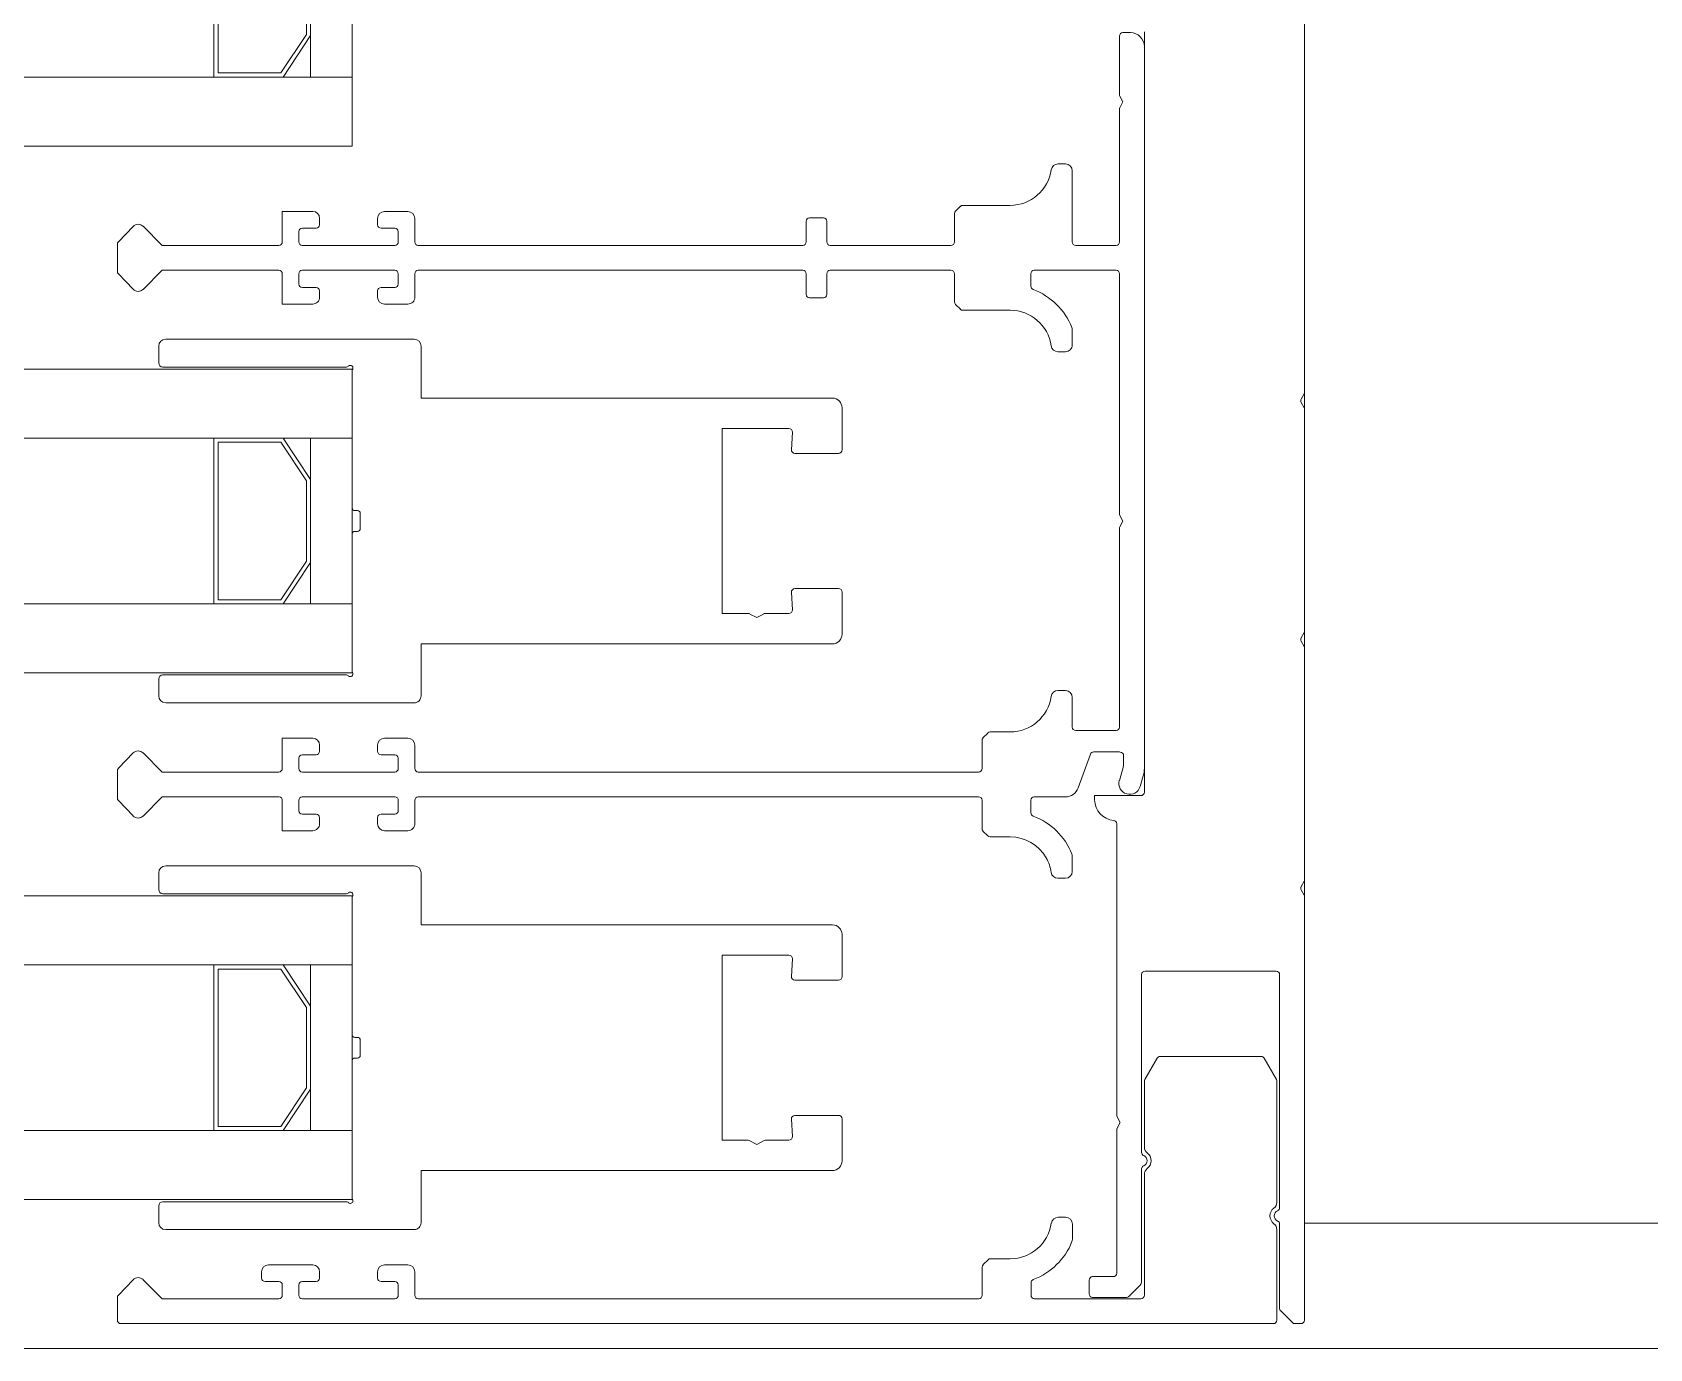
# Model space of a CAD drawing. Header units: centimetres. Extents: x 394264 to 551709, y 50011 to 59011.
# Drawn here: x 518176.62 to 518188.34, y 52339.37 to 52348.9 of the extents above; entities that cross this region are included whole.
import ezdxf
from ezdxf.enums import TextEntityAlignment as Align

# ---------------------------------------------------------------- set-up
doc = ezdxf.new("R2010")
doc.units = ezdxf.units.CM
doc.layers.get('0').update_dxf_attribs({"lineweight": 9})
for name, color, linetype, lineweight in [('0-KRCN-MİMARİ-220526', 8, 'Continuous', 9), ('A_Pencere Doğrama-Ex', 140, 'Continuous', 15), ('M00_Mahal_No$0$MH_Alan', 51, 'Continuous', 9), ('PN_Aluminyum', 150, 'Continuous', 15)]:
    doc.layers.add(name, color=color, linetype=linetype, lineweight=lineweight)
doc.styles.add('M00_Mahal_No$0$Kalin01', font='swissk.ttf')
doc.styles.add('M00_Mahal_No$0$Normal', font='swiss.ttf')
doc.styles.add('MAHAL', font='swissc.ttf')

# ---------------------------------------------------------------- blocks, each defined once
blk = doc.blocks.new('1_etap')
at = {"color": 8}
for p, q in [((1027.073, 29.531), (1027.018, 29.531)), ((1027.073, 29.531), (1027.018, 29.531)), ((1027.173, 24.03), (1027.173, 29.536)), ((1027.173, 24.03), (1027.173, 29.536)), ((1028.333, 29.598), (1028.333, 26.928)), ((1028.333, 29.598), (1028.333, 26.928)), ((1026.993, 29.506), (1026.993, 29.082)), ((1026.993, 29.506), (1026.993, 29.082)), ((1027.173, 24.204), (1027.173, 29.431)), ((1027.173, 24.204), (1027.173, 29.431)), ((1026.996, 29.071), (1027.018, 29.029)), ((1026.996, 29.071), (1027.018, 29.029)), ((1026.993, 28.976), (1026.993, 28.015)), ((1026.993, 28.976), (1026.993, 28.015)), ((1027.018, 29.029), (1026.996, 28.987)), ((1027.018, 29.029), (1026.996, 28.987)), ((1026.601, 28.58), (1026.548, 28.58)), ((1026.601, 28.58), (1026.548, 28.58)), ((1026.651, 28.015), (1026.651, 28.53)), ((1026.651, 28.015), (1026.651, 28.53)), ((1025.84, 28.273), (1025.805, 28.237)), ((1025.84, 28.273), (1025.805, 28.237)), ((1026.201, 28.28), (1025.858, 28.28)), ((1026.201, 28.28), (1025.858, 28.28)), ((1019.848, 28.128), (1019.74, 28.017)), ((1019.848, 28.128), (1019.74, 28.017)), ((1020.058, 27.99), (1019.919, 28.129)), ((1020.058, 27.99), (1019.919, 28.129)), ((1021.148, 28.236), (1020.928, 28.236)), ((1020.928, 28.236), (1020.928, 28.015)), ((1021.148, 28.236), (1020.928, 28.236)), ((1020.928, 28.236), (1020.928, 28.015)), ((1021.198, 28.14), (1021.198, 28.186)), ((1021.198, 28.14), (1021.198, 28.186)), ((1021.618, 28.185), (1021.618, 28.14)), ((1021.618, 28.185), (1021.618, 28.14)), ((1021.838, 28.235), (1021.668, 28.235)), ((1021.838, 28.235), (1021.668, 28.235)), ((1021.888, 28.015), (1021.888, 28.185)), ((1021.888, 28.015), (1021.888, 28.185)), ((1024.723, 28.165), (1024.723, 28.015)), ((1024.723, 28.165), (1024.723, 28.015)), ((1024.848, 28.19), (1024.748, 28.19)), ((1024.848, 28.19), (1024.748, 28.19)), ((1024.873, 28.015), (1024.873, 28.165)), ((1024.873, 28.015), (1024.873, 28.165)), ((1025.797, 28.22), (1025.797, 28.015)), ((1025.797, 28.22), (1025.797, 28.015)), ((1021.048, 28.015), (1021.048, 28.09)), ((1021.048, 28.015), (1021.048, 28.09)), ((1021.073, 28.115), (1021.173, 28.115)), ((1021.073, 28.115), (1021.173, 28.115)), ((1021.643, 28.115), (1021.743, 28.115)), ((1021.643, 28.115), (1021.743, 28.115)), ((1021.768, 28.09), (1021.768, 28.015)), ((1021.768, 28.09), (1021.768, 28.015)), ((1019.733, 27.999), (1019.733, 27.801)), ((1019.733, 27.999), (1019.733, 27.801)), ((1020.903, 27.99), (1020.058, 27.99)), ((1020.903, 27.99), (1020.058, 27.99)), ((1021.743, 27.99), (1021.073, 27.99)), ((1021.743, 27.99), (1021.073, 27.99)), ((1024.698, 27.99), (1021.913, 27.99)), ((1024.698, 27.99), (1021.913, 27.99)), ((1025.772, 27.99), (1024.898, 27.99)), ((1025.772, 27.99), (1024.898, 27.99)), ((1026.968, 27.99), (1026.676, 27.99)), ((1026.968, 27.99), (1026.676, 27.99)), ((1019.74, 27.783), (1019.848, 27.672)), ((1019.74, 27.783), (1019.848, 27.672)), ((1019.919, 27.671), (1020.058, 27.81)), ((1019.919, 27.671), (1020.058, 27.81)), ((1020.903, 27.81), (1020.058, 27.81)), ((1020.903, 27.81), (1020.058, 27.81)), ((1020.928, 27.565), (1020.928, 27.785)), ((1020.928, 27.565), (1020.928, 27.785)), ((1021.048, 27.785), (1021.048, 27.71)), ((1021.048, 27.785), (1021.048, 27.71)), ((1021.743, 27.81), (1021.073, 27.81)), ((1021.743, 27.81), (1021.073, 27.81)), ((1021.768, 27.71), (1021.768, 27.785)), ((1021.768, 27.71), (1021.768, 27.785)), ((1021.888, 27.785), (1021.888, 27.615)), ((1021.888, 27.785), (1021.888, 27.615)), ((1024.698, 27.81), (1021.913, 27.81)), ((1024.698, 27.81), (1021.913, 27.81)), ((1024.723, 27.635), (1024.723, 27.785)), ((1024.723, 27.635), (1024.723, 27.785)), ((1024.873, 27.785), (1024.873, 27.635)), ((1024.873, 27.785), (1024.873, 27.635)), ((1025.772, 27.81), (1024.898, 27.81)), ((1025.772, 27.81), (1024.898, 27.81)), ((1025.797, 27.58), (1025.797, 27.785)), ((1025.797, 27.58), (1025.797, 27.785)), ((1026.351, 27.785), (1026.351, 27.694)), ((1026.351, 27.785), (1026.351, 27.694)), ((1026.968, 27.81), (1026.376, 27.81)), ((1026.968, 27.81), (1026.376, 27.81)), ((1026.993, 26.046), (1026.993, 27.785)), ((1026.993, 26.046), (1026.993, 27.785)), ((1021.073, 27.685), (1021.173, 27.685)), ((1021.073, 27.685), (1021.173, 27.685)), ((1021.198, 27.66), (1021.198, 27.615)), ((1021.198, 27.66), (1021.198, 27.615)), ((1021.618, 27.615), (1021.618, 27.66)), ((1021.618, 27.615), (1021.618, 27.66)), ((1021.643, 27.685), (1021.743, 27.685)), ((1021.643, 27.685), (1021.743, 27.685)), ((1021.148, 27.565), (1020.928, 27.565)), ((1021.148, 27.565), (1020.928, 27.565)), ((1021.838, 27.565), (1021.668, 27.565)), ((1021.838, 27.565), (1021.668, 27.565)), ((1024.848, 27.61), (1024.748, 27.61)), ((1024.848, 27.61), (1024.748, 27.61)), ((1025.84, 27.527), (1025.804, 27.563)), ((1025.84, 27.527), (1025.804, 27.563)), ((1026.201, 27.52), (1025.857, 27.52)), ((1026.201, 27.52), (1025.857, 27.52)), ((1021.883, 27.311), (1020.083, 27.311)), ((1021.883, 27.311), (1020.083, 27.311)), ((1021.883, 27.311), (1020.083, 27.311)), ((1021.883, 27.311), (1020.083, 27.311)), ((1026.651, 27.378), (1026.651, 27.27)), ((1026.651, 27.378), (1026.651, 27.27)), ((1020.033, 27.261), (1020.033, 27.139)), ((1020.033, 27.261), (1020.033, 27.139)), ((1020.033, 27.261), (1020.033, 27.139)), ((1020.033, 27.261), (1020.033, 27.139)), ((1021.933, 26.884), (1021.933, 27.261)), ((1021.933, 26.884), (1021.933, 27.261)), ((1021.933, 26.884), (1021.933, 27.261)), ((1021.933, 26.884), (1021.933, 27.261)), ((1026.601, 27.22), (1026.547, 27.22)), ((1026.601, 27.22), (1026.547, 27.22)), ((1020.063, 27.109), (1021.392, 27.109)), ((1020.063, 27.109), (1021.392, 27.109)), ((1020.063, 27.109), (1021.392, 27.109)), ((1020.063, 27.109), (1021.392, 27.109)), ((1021.433, 27.082), (1021.433, 26.089)), ((1021.433, 27.082), (1021.433, 26.089)), ((1021.433, 27.082), (1021.433, 26.089)), ((1021.433, 27.082), (1021.433, 26.089)), ((1024.913, 26.884), (1021.933, 26.884)), ((1024.913, 26.884), (1021.933, 26.884)), ((1024.913, 26.884), (1021.933, 26.884)), ((1024.913, 26.884), (1021.933, 26.884)), ((1028.33, 26.916), (1028.31, 26.877)), ((1028.33, 26.916), (1028.31, 26.877)), ((1028.31, 26.853), (1028.33, 26.814)), ((1028.31, 26.853), (1028.33, 26.814)), ((1024.983, 26.509), (1024.983, 26.814)), ((1024.983, 26.509), (1024.983, 26.814)), ((1024.983, 26.509), (1024.983, 26.814)), ((1024.983, 26.509), (1024.983, 26.814)), ((1028.333, 26.802), (1028.333, 25.198)), ((1028.333, 26.802), (1028.333, 25.198)), ((1024.115, 25.324), (1024.115, 26.664)), ((1024.115, 26.664), (1024.598, 26.664)), ((1024.115, 25.324), (1024.115, 26.664)), ((1024.115, 26.664), (1024.598, 26.664)), ((1024.115, 25.324), (1024.115, 26.664)), ((1024.115, 26.664), (1024.598, 26.664)), ((1024.115, 25.324), (1024.115, 26.664)), ((1024.115, 26.664), (1024.598, 26.664)), ((1024.623, 26.638), (1024.616, 26.51)), ((1024.623, 26.638), (1024.616, 26.51)), ((1024.623, 26.638), (1024.616, 26.51)), ((1024.623, 26.638), (1024.616, 26.51)), ((1024.641, 26.484), (1024.958, 26.484)), ((1024.641, 26.484), (1024.958, 26.484)), ((1024.641, 26.484), (1024.958, 26.484)), ((1024.641, 26.484), (1024.958, 26.484)), ((1021.453, 26.069), (1021.473, 26.069)), ((1021.453, 26.069), (1021.473, 26.069)), ((1021.453, 26.069), (1021.473, 26.069)), ((1021.453, 26.069), (1021.473, 26.069)), ((1021.493, 26.049), (1021.493, 25.939)), ((1021.493, 26.049), (1021.493, 25.939)), ((1021.493, 26.049), (1021.493, 25.939)), ((1021.493, 26.049), (1021.493, 25.939)), ((1027.018, 25.993), (1026.996, 26.034)), ((1027.018, 25.993), (1026.996, 26.034)), ((1021.433, 25.899), (1021.433, 24.906)), ((1021.433, 25.899), (1021.433, 24.906)), ((1021.433, 25.899), (1021.433, 24.906)), ((1021.433, 25.899), (1021.433, 24.906)), ((1021.473, 25.919), (1021.453, 25.919)), ((1021.473, 25.919), (1021.453, 25.919)), ((1021.473, 25.919), (1021.453, 25.919)), ((1021.473, 25.919), (1021.453, 25.919)), ((1026.993, 24.501), (1026.993, 25.94)), ((1026.993, 24.501), (1026.993, 25.94)), ((1026.996, 25.951), (1027.018, 25.993)), ((1026.996, 25.951), (1027.018, 25.993)), ((1024.616, 25.477), (1024.623, 25.35)), ((1024.616, 25.477), (1024.623, 25.35)), ((1024.616, 25.477), (1024.623, 25.35)), ((1024.616, 25.477), (1024.623, 25.35)), ((1024.958, 25.504), (1024.641, 25.504)), ((1024.958, 25.504), (1024.641, 25.504)), ((1024.958, 25.504), (1024.641, 25.504)), ((1024.958, 25.504), (1024.641, 25.504)), ((1024.983, 25.174), (1024.983, 25.479)), ((1024.983, 25.174), (1024.983, 25.479)), ((1024.983, 25.174), (1024.983, 25.479)), ((1024.983, 25.174), (1024.983, 25.479)), ((1024.304, 25.324), (1024.115, 25.324)), ((1024.304, 25.324), (1024.115, 25.324)), ((1024.304, 25.324), (1024.115, 25.324)), ((1024.304, 25.324), (1024.115, 25.324)), ((1024.365, 25.294), (1024.316, 25.32)), ((1024.365, 25.294), (1024.316, 25.32)), ((1024.365, 25.294), (1024.316, 25.32)), ((1024.365, 25.294), (1024.316, 25.32)), ((1024.413, 25.32), (1024.365, 25.294)), ((1024.413, 25.32), (1024.365, 25.294)), ((1024.413, 25.32), (1024.365, 25.294)), ((1024.413, 25.32), (1024.365, 25.294)), ((1024.598, 25.324), (1024.425, 25.324)), ((1024.598, 25.324), (1024.425, 25.324)), ((1024.598, 25.324), (1024.425, 25.324)), ((1024.598, 25.324), (1024.425, 25.324)), ((1021.933, 24.727), (1021.933, 25.104)), ((1021.933, 25.104), (1024.913, 25.104)), ((1021.933, 24.727), (1021.933, 25.104)), ((1021.933, 25.104), (1024.913, 25.104)), ((1021.933, 24.727), (1021.933, 25.104)), ((1021.933, 25.104), (1024.913, 25.104)), ((1021.933, 24.727), (1021.933, 25.104)), ((1021.933, 25.104), (1024.913, 25.104)), ((1028.33, 25.186), (1028.31, 25.147)), ((1028.33, 25.186), (1028.31, 25.147)), ((1028.31, 25.123), (1028.33, 25.084)), ((1028.31, 25.123), (1028.33, 25.084)), ((1028.333, 25.072), (1028.333, 23.397)), ((1028.333, 25.072), (1028.333, 23.397)), ((1020.033, 24.849), (1020.033, 24.727)), ((1020.033, 24.849), (1020.033, 24.727)), ((1020.033, 24.849), (1020.033, 24.727)), ((1020.033, 24.849), (1020.033, 24.727)), ((1021.392, 24.879), (1020.063, 24.879)), ((1021.392, 24.879), (1020.063, 24.879)), ((1021.392, 24.879), (1020.063, 24.879)), ((1021.392, 24.879), (1020.063, 24.879)), ((1026.547, 24.766), (1026.601, 24.766)), ((1026.547, 24.766), (1026.601, 24.766)), ((1020.083, 24.677), (1021.883, 24.677)), ((1020.083, 24.677), (1021.883, 24.677)), ((1020.083, 24.677), (1021.883, 24.677)), ((1020.083, 24.677), (1021.883, 24.677)), ((1026.651, 24.716), (1026.651, 24.501)), ((1026.651, 24.716), (1026.651, 24.501)), ((1020.928, 24.201), (1020.928, 24.421)), ((1020.928, 24.421), (1021.148, 24.421)), ((1020.928, 24.201), (1020.928, 24.421)), ((1020.928, 24.421), (1021.148, 24.421)), ((1021.668, 24.421), (1021.838, 24.421)), ((1021.668, 24.421), (1021.838, 24.421)), ((1025.997, 24.201), (1025.997, 24.405)), ((1025.997, 24.201), (1025.997, 24.405)), ((1026.004, 24.423), (1026.04, 24.458)), ((1026.004, 24.423), (1026.04, 24.458)), ((1026.057, 24.466), (1026.201, 24.466)), ((1026.057, 24.466), (1026.201, 24.466)), ((1026.676, 24.476), (1026.968, 24.476)), ((1026.676, 24.476), (1026.968, 24.476)), ((1019.848, 24.314), (1019.74, 24.203)), ((1019.848, 24.314), (1019.74, 24.203)), ((1020.058, 24.176), (1019.919, 24.314)), ((1020.058, 24.176), (1019.919, 24.314)), ((1021.048, 24.276), (1021.048, 24.201)), ((1021.048, 24.276), (1021.048, 24.201)), ((1021.173, 24.301), (1021.073, 24.301)), ((1021.173, 24.301), (1021.073, 24.301)), ((1021.198, 24.371), (1021.198, 24.326)), ((1021.198, 24.371), (1021.198, 24.326)), ((1021.618, 24.326), (1021.618, 24.371)), ((1021.618, 24.326), (1021.618, 24.371)), ((1021.743, 24.301), (1021.643, 24.301)), ((1021.743, 24.301), (1021.643, 24.301)), ((1021.768, 24.201), (1021.768, 24.276)), ((1021.768, 24.201), (1021.768, 24.276)), ((1021.888, 24.371), (1021.888, 24.201)), ((1021.888, 24.371), (1021.888, 24.201)), ((1026.694, 24.062), (1026.782, 24.304)), ((1026.694, 24.062), (1026.782, 24.304)), ((1026.806, 24.321), (1026.993, 24.321)), ((1026.806, 24.321), (1026.993, 24.321)), ((1026.993, 24.321), (1026.998, 24.32)), ((1026.993, 24.321), (1026.998, 24.32)), ((1027.023, 24.295), (1027.023, 24.237)), ((1027.023, 24.295), (1027.023, 24.237)), ((1019.733, 24.185), (1019.733, 23.986)), ((1019.733, 24.185), (1019.733, 23.986)), ((1020.058, 24.176), (1020.903, 24.176)), ((1020.058, 24.176), (1020.903, 24.176)), ((1021.073, 24.176), (1021.743, 24.176)), ((1021.073, 24.176), (1021.743, 24.176)), ((1021.913, 24.176), (1025.972, 24.176)), ((1021.913, 24.176), (1025.972, 24.176)), ((1027.019, 24.209), (1026.992, 24.115)), ((1027.019, 24.209), (1026.992, 24.115)), ((1027.143, 24.071), (1027.165, 24.148)), ((1027.143, 24.071), (1027.165, 24.148)), ((1019.74, 23.969), (1019.848, 23.858)), ((1019.74, 23.969), (1019.848, 23.858)), ((1019.919, 23.857), (1020.058, 23.996)), ((1019.919, 23.857), (1020.058, 23.996)), ((1020.058, 23.996), (1020.905, 23.996)), ((1020.058, 23.996), (1020.905, 23.996)), ((1020.928, 23.971), (1020.928, 23.751)), ((1020.928, 23.971), (1020.928, 23.751)), ((1021.048, 23.896), (1021.048, 23.971)), ((1021.048, 23.896), (1021.048, 23.971)), ((1021.071, 23.996), (1021.745, 23.996)), ((1021.071, 23.996), (1021.745, 23.996)), ((1021.768, 23.971), (1021.768, 23.896)), ((1021.768, 23.971), (1021.768, 23.896)), ((1021.888, 23.801), (1021.888, 23.971)), ((1021.888, 23.801), (1021.888, 23.971)), ((1021.911, 23.996), (1025.972, 23.996)), ((1021.911, 23.996), (1025.972, 23.996)), ((1025.997, 23.971), (1025.997, 23.766)), ((1025.997, 23.971), (1025.997, 23.766)), ((1026.351, 23.88), (1026.351, 23.971)), ((1026.351, 23.88), (1026.351, 23.971)), ((1026.376, 23.996), (1026.6, 23.996)), ((1026.376, 23.996), (1026.6, 23.996)), ((1026.813, 24.005), (1027.148, 24.005)), ((1026.813, 23.975), (1026.813, 24.005)), ((1026.813, 24.005), (1027.148, 24.005)), ((1026.813, 23.975), (1026.813, 24.005)), ((1021.173, 23.871), (1021.073, 23.871)), ((1021.173, 23.871), (1021.073, 23.871)), ((1021.198, 23.801), (1021.198, 23.846)), ((1021.198, 23.801), (1021.198, 23.846)), ((1021.618, 23.846), (1021.618, 23.801)), ((1021.618, 23.846), (1021.618, 23.801)), ((1021.743, 23.871), (1021.643, 23.871)), ((1021.743, 23.871), (1021.643, 23.871)), ((1026.973, 21.691), (1026.973, 23.801)), ((1026.973, 21.691), (1026.973, 23.801)), ((1020.928, 23.751), (1021.148, 23.751)), ((1020.928, 23.751), (1021.148, 23.751)), ((1021.668, 23.751), (1021.838, 23.751)), ((1021.668, 23.751), (1021.838, 23.751)), ((1026.004, 23.748), (1026.04, 23.713)), ((1026.004, 23.748), (1026.04, 23.713)), ((1026.057, 23.706), (1026.201, 23.706)), ((1026.057, 23.706), (1026.201, 23.706)), ((1026.651, 23.456), (1026.651, 23.564)), ((1026.651, 23.456), (1026.651, 23.564)), ((1020.033, 23.446), (1020.033, 23.324)), ((1020.033, 23.446), (1020.033, 23.324)), ((1021.883, 23.496), (1020.083, 23.496)), ((1021.883, 23.496), (1020.083, 23.496)), ((1021.933, 23.069), (1021.933, 23.446)), ((1021.933, 23.069), (1021.933, 23.446)), ((1026.547, 23.406), (1026.601, 23.406)), ((1026.547, 23.406), (1026.601, 23.406)), ((1028.33, 23.385), (1028.31, 23.346)), ((1028.33, 23.385), (1028.31, 23.346)), ((1028.31, 23.322), (1028.33, 23.283)), ((1028.31, 23.322), (1028.33, 23.283)), ((1020.063, 23.294), (1021.392, 23.294)), ((1020.063, 23.294), (1021.392, 23.294)), ((1021.433, 23.267), (1021.433, 22.274)), ((1021.433, 23.267), (1021.433, 22.274)), ((1028.333, 23.272), (1028.333, 20.206)), ((1028.333, 23.272), (1028.333, 20.206)), ((1024.913, 23.069), (1021.933, 23.069)), ((1024.913, 23.069), (1021.933, 23.069)), ((1024.983, 22.694), (1024.983, 22.999)), ((1024.983, 22.694), (1024.983, 22.999)), ((1024.115, 21.509), (1024.115, 22.849)), ((1024.115, 22.849), (1024.598, 22.849)), ((1024.115, 21.509), (1024.115, 22.849)), ((1024.115, 22.849), (1024.598, 22.849)), ((1024.623, 22.823), (1024.616, 22.695)), ((1024.623, 22.823), (1024.616, 22.695)), ((1028.128, 22.734), (1027.178, 22.734)), ((1028.128, 22.734), (1027.178, 22.734)), ((1024.641, 22.669), (1024.958, 22.669)), ((1024.641, 22.669), (1024.958, 22.669)), ((1027.153, 22.709), (1027.153, 21.421)), ((1027.153, 22.709), (1027.153, 21.421)), ((1028.153, 21.021), (1028.153, 22.709)), ((1028.153, 21.021), (1028.153, 22.709)), ((1021.453, 22.254), (1021.473, 22.254)), ((1021.453, 22.254), (1021.473, 22.254)), ((1021.493, 22.234), (1021.493, 22.124)), ((1021.493, 22.234), (1021.493, 22.124)), ((1021.433, 22.084), (1021.433, 21.091)), ((1021.433, 22.084), (1021.433, 21.091)), ((1021.473, 22.104), (1021.453, 22.104)), ((1021.473, 22.104), (1021.453, 22.104)), ((1027.266, 22.103), (1027.177, 21.948)), ((1027.266, 22.103), (1027.177, 21.948)), ((1028.019, 22.116), (1027.288, 22.116)), ((1028.019, 22.116), (1027.288, 22.116)), ((1028.13, 21.948), (1028.041, 22.103)), ((1028.13, 21.948), (1028.041, 22.103)), ((1027.173, 21.936), (1027.173, 21.458)), ((1027.173, 21.936), (1027.173, 21.458)), ((1028.133, 21.058), (1028.133, 21.936)), ((1028.133, 21.058), (1028.133, 21.936)), ((1024.958, 21.689), (1024.641, 21.689)), ((1024.958, 21.689), (1024.641, 21.689)), ((1026.998, 21.638), (1026.976, 21.679)), ((1026.998, 21.638), (1026.976, 21.679)), ((1024.616, 21.662), (1024.623, 21.535)), ((1024.616, 21.662), (1024.623, 21.535)), ((1024.983, 21.359), (1024.983, 21.664)), ((1024.983, 21.359), (1024.983, 21.664)), ((1026.973, 20.546), (1026.973, 21.584)), ((1026.973, 20.546), (1026.973, 21.584)), ((1026.976, 21.596), (1026.998, 21.638)), ((1026.976, 21.596), (1026.998, 21.638)), ((1024.304, 21.509), (1024.115, 21.509)), ((1024.304, 21.509), (1024.115, 21.509)), ((1024.365, 21.479), (1024.316, 21.505)), ((1024.365, 21.479), (1024.316, 21.505)), ((1024.413, 21.505), (1024.365, 21.479)), ((1024.413, 21.505), (1024.365, 21.479)), ((1024.598, 21.509), (1024.425, 21.509)), ((1024.598, 21.509), (1024.425, 21.509)), ((1021.933, 20.912), (1021.933, 21.289)), ((1021.933, 21.289), (1024.913, 21.289)), ((1021.933, 20.912), (1021.933, 21.289)), ((1021.933, 21.289), (1024.913, 21.289)), ((1027.153, 21.301), (1027.153, 20.481)), ((1027.153, 21.301), (1027.153, 20.481)), ((1027.173, 21.263), (1027.173, 20.386)), ((1027.173, 21.263), (1027.173, 20.386)), ((1020.033, 21.034), (1020.033, 20.912)), ((1020.033, 21.034), (1020.033, 20.912)), ((1021.392, 21.064), (1020.063, 21.064)), ((1021.392, 21.064), (1020.063, 21.064)), ((1020.083, 20.862), (1021.883, 20.862)), ((1020.083, 20.862), (1021.883, 20.862)), ((1026.602, 20.951), (1026.549, 20.951)), ((1026.602, 20.951), (1026.549, 20.951)), ((1026.652, 20.793), (1026.652, 20.901)), ((1026.652, 20.793), (1026.652, 20.901)), ((1028.133, 20.206), (1028.133, 20.863)), ((1028.133, 20.206), (1028.133, 20.863)), ((1028.153, 20.291), (1028.153, 20.901)), ((1028.153, 20.291), (1028.153, 20.901)), ((1026.041, 20.644), (1026.006, 20.608)), ((1026.041, 20.644), (1026.006, 20.608)), ((1026.202, 20.651), (1026.059, 20.651)), ((1026.202, 20.651), (1026.059, 20.651)), ((1020.778, 20.556), (1020.778, 20.511)), ((1020.778, 20.556), (1020.778, 20.511)), ((1021.148, 20.606), (1020.828, 20.606)), ((1021.148, 20.606), (1020.828, 20.606)), ((1021.198, 20.511), (1021.198, 20.556)), ((1021.198, 20.511), (1021.198, 20.556)), ((1021.618, 20.556), (1021.618, 20.511)), ((1021.618, 20.556), (1021.618, 20.511)), ((1021.838, 20.606), (1021.668, 20.606)), ((1021.838, 20.606), (1021.668, 20.606)), ((1021.888, 20.386), (1021.888, 20.556)), ((1021.888, 20.386), (1021.888, 20.556)), ((1025.998, 20.59), (1025.998, 20.386)), ((1025.998, 20.59), (1025.998, 20.386)), ((1026.798, 20.521), (1026.948, 20.521)), ((1026.798, 20.521), (1026.948, 20.521)), ((1019.848, 20.499), (1019.74, 20.387)), ((1019.848, 20.499), (1019.74, 20.387)), ((1020.058, 20.361), (1019.919, 20.499)), ((1020.058, 20.361), (1019.919, 20.499)), ((1020.803, 20.486), (1020.903, 20.486)), ((1020.803, 20.486), (1020.903, 20.486)), ((1020.928, 20.461), (1020.928, 20.386)), ((1020.928, 20.461), (1020.928, 20.386)), ((1021.048, 20.386), (1021.048, 20.461)), ((1021.048, 20.386), (1021.048, 20.461)), ((1021.073, 20.486), (1021.173, 20.486)), ((1021.073, 20.486), (1021.173, 20.486)), ((1021.643, 20.486), (1021.743, 20.486)), ((1021.643, 20.486), (1021.743, 20.486)), ((1021.768, 20.461), (1021.768, 20.386)), ((1021.768, 20.461), (1021.768, 20.386)), ((1026.352, 20.386), (1026.352, 20.477)), ((1026.352, 20.386), (1026.352, 20.477)), ((1026.773, 20.396), (1026.773, 20.496)), ((1026.773, 20.396), (1026.773, 20.496)), ((1027.146, 20.463), (1027.061, 20.378)), ((1027.146, 20.463), (1027.061, 20.378)), ((1019.733, 20.37), (1019.733, 20.206)), ((1019.733, 20.37), (1019.733, 20.206)), ((1020.903, 20.361), (1020.058, 20.361)), ((1020.903, 20.361), (1020.058, 20.361)), ((1021.743, 20.361), (1021.073, 20.361)), ((1021.743, 20.361), (1021.073, 20.361)), ((1025.973, 20.361), (1021.913, 20.361)), ((1025.973, 20.361), (1021.913, 20.361)), ((1027.148, 20.361), (1026.377, 20.361)), ((1027.148, 20.361), (1026.377, 20.361)), ((1027.043, 20.371), (1026.798, 20.371)), ((1027.043, 20.371), (1026.798, 20.371)), ((1028.246, 20.188), (1028.161, 20.273)), ((1028.246, 20.188), (1028.161, 20.273)), ((1019.758, 20.181), (1028.108, 20.181)), ((1019.758, 20.181), (1028.108, 20.181)), ((1028.308, 20.181), (1028.264, 20.181)), ((1028.308, 20.181), (1028.264, 20.181))]:
    blk.add_line(p, q, dxfattribs=at)
for points in [[(1020.933, 29.209), (1021.133, 29.509), (1021.133, 30.109), (1020.933, 30.409), (1020.433, 30.409), (1020.433, 29.209)], [(1020.917, 29.239), (1021.103, 29.518), (1021.103, 30.1), (1020.917, 30.379), (1020.463, 30.379), (1020.463, 29.239)], [(1021.433, 30.409), (1021.133, 30.409), (1021.133, 29.209), (1021.433, 29.209)], [(718.567, 28.709), (1021.433, 28.709), (1021.433, 29.209), (718.567, 29.209)], [(718.567, 26.594), (1021.433, 26.594), (1021.433, 27.094), (718.567, 27.094)], [(1020.933, 25.394), (1021.133, 25.694), (1021.133, 26.294), (1020.933, 26.594), (1020.433, 26.594), (1020.433, 25.394)], [(1020.917, 25.424), (1021.103, 25.703), (1021.103, 26.285), (1020.917, 26.564), (1020.463, 26.564), (1020.463, 25.424)], [(1021.433, 26.594), (1021.133, 26.594), (1021.133, 25.394), (1021.433, 25.394)], [(718.567, 24.894), (1021.433, 24.894), (1021.433, 25.394), (718.567, 25.394)], [(718.567, 22.779), (1021.433, 22.779), (1021.433, 23.279), (718.567, 23.279)], [(1020.933, 21.579), (1021.133, 21.879), (1021.133, 22.479), (1020.933, 22.779), (1020.433, 22.779), (1020.433, 21.579)], [(1020.917, 21.609), (1021.103, 21.888), (1021.103, 22.47), (1020.917, 22.749), (1020.463, 22.749), (1020.463, 21.609)], [(1021.433, 22.779), (1021.133, 22.779), (1021.133, 21.579), (1021.433, 21.579)], [(718.567, 21.079), (1021.433, 21.079), (1021.433, 21.579), (718.567, 21.579)]]:
    blk.add_lwpolyline(points, close=True, dxfattribs=at)
for centre, radius, start, end in [((1027.018, 29.506), 0.025, 90, 180), ((1027.018, 29.506), 0.025, 90, 180), ((1027.073, 29.431), 0.1, 0, 90), ((1027.073, 29.431), 0.1, 0, 90), ((1027.018, 29.082), 0.025, 180, 208), ((1027.018, 29.082), 0.025, 180, 208), ((1027.018, 28.976), 0.025, 152, 180), ((1027.018, 28.976), 0.025, 152, 180), ((1026.201, 28.58), 0.3, 270, 351.7868), ((1026.201, 28.58), 0.3, 270, 351.7868), ((1026.548, 28.53), 0.05, 90, 171.7868), ((1026.548, 28.53), 0.05, 90, 171.7868), ((1026.601, 28.53), 0.05, 0, 90), ((1026.601, 28.53), 0.05, 0, 90), ((1025.858, 28.255), 0.025, 90, 135), ((1025.858, 28.255), 0.025, 90, 135), ((1019.883, 28.093), 0.05, 45, 135.971), ((1019.883, 28.093), 0.05, 45, 135.971), ((1021.148, 28.186), 0.05, 0, 90), ((1021.148, 28.186), 0.05, 0, 90), ((1021.173, 28.14), 0.025, 270, 0), ((1021.173, 28.14), 0.025, 270, 0), ((1021.668, 28.185), 0.05, 90, 180), ((1021.668, 28.185), 0.05, 90, 180), ((1021.643, 28.14), 0.025, 180, 270), ((1021.643, 28.14), 0.025, 180, 270), ((1021.838, 28.185), 0.05, 0, 90), ((1021.838, 28.185), 0.05, 0, 90), ((1024.748, 28.165), 0.025, 90, 180), ((1024.748, 28.165), 0.025, 90, 180), ((1024.848, 28.165), 0.025, 0, 90), ((1024.848, 28.165), 0.025, 0, 90), ((1025.822, 28.22), 0.025, 135, 180), ((1025.822, 28.22), 0.025, 135, 180), ((1019.758, 27.999), 0.025, 135.971, 180), ((1019.758, 27.999), 0.025, 135.971, 180), ((1020.903, 28.015), 0.025, 270.0125, 360), ((1020.903, 28.015), 0.025, 270.0125, 360), ((1021.073, 28.09), 0.025, 90, 180), ((1021.073, 28.09), 0.025, 90, 180), ((1021.073, 28.015), 0.025, 180, 270), ((1021.073, 28.015), 0.025, 180, 270), ((1021.743, 28.09), 0.025, 0, 90), ((1021.743, 28.09), 0.025, 0, 90), ((1021.743, 28.015), 0.025, 270, 0), ((1021.743, 28.015), 0.025, 270, 0), ((1021.913, 28.015), 0.025, 180, 270), ((1021.913, 28.015), 0.025, 180, 270), ((1024.698, 28.015), 0.025, 270, 0), ((1024.698, 28.015), 0.025, 270, 0), ((1024.898, 28.015), 0.025, 180, 270), ((1024.898, 28.015), 0.025, 180, 270), ((1025.772, 28.015), 0.025, 270, 0), ((1025.772, 28.015), 0.025, 270, 0), ((1026.676, 28.015), 0.025, 180, 270), ((1026.676, 28.015), 0.025, 180, 270), ((1026.968, 28.015), 0.025, 270, 0), ((1026.968, 28.015), 0.025, 270, 0), ((1019.758, 27.801), 0.025, 180, 224.029), ((1019.758, 27.801), 0.025, 180, 224.029), ((1020.903, 27.785), 0.025, 0, 90), ((1020.903, 27.785), 0.025, 0, 90), ((1021.073, 27.785), 0.025, 90, 180), ((1021.073, 27.785), 0.025, 90, 180), ((1021.743, 27.785), 0.025, 0, 90), ((1021.743, 27.785), 0.025, 0, 90), ((1021.913, 27.785), 0.025, 90, 180), ((1021.913, 27.785), 0.025, 90, 180), ((1024.698, 27.785), 0.025, 0, 90), ((1024.698, 27.785), 0.025, 0, 90), ((1024.898, 27.785), 0.025, 90, 180), ((1024.898, 27.785), 0.025, 90, 180), ((1025.772, 27.785), 0.025, 0, 90), ((1025.772, 27.785), 0.025, 0, 90), ((1026.376, 27.785), 0.025, 90.0077, 180), ((1026.376, 27.785), 0.025, 90.0077, 180), ((1026.968, 27.785), 0.025, 360, 90.0077), ((1026.968, 27.785), 0.025, 360, 90.0077), ((1019.883, 27.707), 0.05, 224.029, 315), ((1019.883, 27.707), 0.05, 224.029, 315), ((1021.073, 27.71), 0.025, 180, 270), ((1021.073, 27.71), 0.025, 180, 270), ((1021.173, 27.66), 0.025, 0, 90), ((1021.173, 27.66), 0.025, 0, 90), ((1021.643, 27.66), 0.025, 90, 180), ((1021.643, 27.66), 0.025, 90, 180), ((1021.743, 27.71), 0.025, 270, 360), ((1021.743, 27.71), 0.025, 270, 360), ((1026.376, 27.694), 0.025, 180, 249.7245), ((1026.376, 27.694), 0.025, 180, 249.7245), ((1026.201, 27.22), 0.48, 21.5289, 69.7245), ((1026.201, 27.22), 0.48, 21.5289, 69.7245), ((1021.148, 27.615), 0.05, 270, 0), ((1021.148, 27.615), 0.05, 270, 0), ((1021.668, 27.615), 0.05, 180, 270), ((1021.668, 27.615), 0.05, 180, 270), ((1021.838, 27.615), 0.05, 270, 0), ((1021.838, 27.615), 0.05, 270, 0), ((1024.748, 27.635), 0.025, 180, 270), ((1024.748, 27.635), 0.025, 180, 270), ((1024.848, 27.635), 0.025, 270, 360), ((1024.848, 27.635), 0.025, 270, 360), ((1025.822, 27.58), 0.025, 180, 225), ((1025.822, 27.58), 0.025, 180, 225), ((1025.857, 27.545), 0.025, 225, 270), ((1025.857, 27.545), 0.025, 225, 270), ((1026.201, 27.22), 0.3, 8.2132, 90), ((1026.201, 27.22), 0.3, 8.2132, 90), ((1020.083, 27.261), 0.05, 90.0007, 179.9987), ((1020.083, 27.261), 0.05, 90.0007, 179.9987), ((1020.083, 27.261), 0.05, 90.0007, 179.9987), ((1020.083, 27.261), 0.05, 90.0007, 179.9987), ((1021.883, 27.261), 0.05, 0, 90), ((1021.883, 27.261), 0.05, 0, 90), ((1021.883, 27.261), 0.05, 0, 90), ((1021.883, 27.261), 0.05, 0, 90), ((1026.601, 27.378), 0.05, 360, 21.5289), ((1026.601, 27.378), 0.05, 360, 21.5289), ((1026.547, 27.27), 0.05, 188.2132, 270), ((1026.547, 27.27), 0.05, 188.2132, 270), ((1026.601, 27.27), 0.05, 270, 0), ((1026.601, 27.27), 0.05, 270, 0), ((1020.063, 27.139), 0.03, 180, 270), ((1020.063, 27.139), 0.03, 180, 270), ((1020.063, 27.139), 0.03, 180, 270), ((1020.063, 27.139), 0.03, 180, 270), ((1021.392, 27.129), 0.02, 270, 309.6637), ((1021.392, 27.129), 0.02, 270, 309.6637), ((1021.392, 27.129), 0.02, 270, 309.6637), ((1021.392, 27.129), 0.02, 270, 309.6637), ((1021.42, 27.102), 0.0195, 322.0088, 142.0088), ((1021.42, 27.102), 0.0195, 322.0088, 142.0088), ((1021.42, 27.102), 0.0195, 322.0088, 142.0088), ((1021.42, 27.102), 0.0195, 322.0088, 142.0088), ((1021.453, 27.081), 0.02, 154.354, 180), ((1021.453, 27.081), 0.02, 154.354, 180), ((1021.453, 27.081), 0.02, 154.354, 180), ((1021.453, 27.081), 0.02, 154.354, 180), ((1024.913, 26.814), 0.07, 0, 90), ((1024.913, 26.814), 0.07, 0, 90), ((1024.913, 26.814), 0.07, 0, 90), ((1024.913, 26.814), 0.07, 0, 90), ((1028.332, 26.865), 0.025, 152, 208), ((1028.332, 26.865), 0.025, 152, 208), ((1028.308, 26.928), 0.025, 332, 0), ((1028.308, 26.928), 0.025, 332, 0), ((1028.308, 26.802), 0.025, 360, 28), ((1028.308, 26.802), 0.025, 360, 28), ((1024.598, 26.639), 0.025, 357, 90), ((1024.598, 26.639), 0.025, 357, 90), ((1024.598, 26.639), 0.025, 357, 90), ((1024.598, 26.639), 0.025, 357, 90), ((1024.641, 26.509), 0.025, 177, 270), ((1024.641, 26.509), 0.025, 177, 270), ((1024.641, 26.509), 0.025, 177, 270), ((1024.641, 26.509), 0.025, 177, 270), ((1024.958, 26.509), 0.025, 270, 0), ((1024.958, 26.509), 0.025, 270, 0), ((1024.958, 26.509), 0.025, 270, 0), ((1024.958, 26.509), 0.025, 270, 0), ((1021.453, 26.089), 0.02, 180, 270), ((1021.453, 26.089), 0.02, 180, 270), ((1021.453, 26.089), 0.02, 180, 270), ((1021.453, 26.089), 0.02, 180, 270), ((1021.473, 26.049), 0.02, 0, 90), ((1021.473, 26.049), 0.02, 0, 90), ((1021.473, 26.049), 0.02, 0, 90), ((1021.473, 26.049), 0.02, 0, 90), ((1027.018, 26.046), 0.025, 180, 208), ((1027.018, 26.046), 0.025, 180, 208), ((1021.453, 25.899), 0.02, 90, 180), ((1021.453, 25.899), 0.02, 90, 180), ((1021.453, 25.899), 0.02, 90, 180), ((1021.453, 25.899), 0.02, 90, 180), ((1021.473, 25.939), 0.02, 270, 0), ((1021.473, 25.939), 0.02, 270, 0), ((1021.473, 25.939), 0.02, 270, 0), ((1021.473, 25.939), 0.02, 270, 0), ((1027.018, 25.94), 0.025, 152, 180), ((1027.018, 25.94), 0.025, 152, 180), ((1024.641, 25.479), 0.025, 90, 183), ((1024.641, 25.479), 0.025, 90, 183), ((1024.641, 25.479), 0.025, 90, 183), ((1024.641, 25.479), 0.025, 90, 183), ((1024.958, 25.479), 0.025, 0, 90), ((1024.958, 25.479), 0.025, 0, 90), ((1024.958, 25.479), 0.025, 0, 90), ((1024.958, 25.479), 0.025, 0, 90), ((1024.304, 25.299), 0.025, 61, 90), ((1024.304, 25.299), 0.025, 61, 90), ((1024.304, 25.299), 0.025, 61, 90), ((1024.304, 25.299), 0.025, 61, 90), ((1024.425, 25.299), 0.025, 90, 119), ((1024.425, 25.299), 0.025, 90, 119), ((1024.425, 25.299), 0.025, 90, 119), ((1024.425, 25.299), 0.025, 90, 119), ((1024.598, 25.349), 0.025, 270, 3), ((1024.598, 25.349), 0.025, 270, 3), ((1024.598, 25.349), 0.025, 270, 3), ((1024.598, 25.349), 0.025, 270, 3), ((1028.308, 25.198), 0.025, 332, 360), ((1028.308, 25.198), 0.025, 332, 360), ((1024.913, 25.174), 0.07, 270, 0), ((1024.913, 25.174), 0.07, 270, 0), ((1024.913, 25.174), 0.07, 270, 0), ((1024.913, 25.174), 0.07, 270, 0), ((1028.332, 25.135), 0.025, 152, 208), ((1028.332, 25.135), 0.025, 152, 208), ((1028.308, 25.072), 0.025, 0, 28), ((1028.308, 25.072), 0.025, 0, 28), ((1020.063, 24.849), 0.03, 90, 180), ((1020.063, 24.849), 0.03, 90, 180), ((1020.063, 24.849), 0.03, 90, 180), ((1020.063, 24.849), 0.03, 90, 180), ((1021.392, 24.859), 0.02, 50.3363, 90), ((1021.392, 24.859), 0.02, 50.3363, 90), ((1021.392, 24.859), 0.02, 50.3363, 90), ((1021.392, 24.859), 0.02, 50.3363, 90), ((1021.42, 24.886), 0.0195, 217.9912, 37.9912), ((1021.42, 24.886), 0.0195, 217.9912, 37.9912), ((1021.42, 24.886), 0.0195, 217.9912, 37.9912), ((1021.42, 24.886), 0.0195, 217.9912, 37.9912), ((1021.453, 24.907), 0.02, 180, 205.646), ((1021.453, 24.907), 0.02, 180, 205.646), ((1021.453, 24.907), 0.02, 180, 205.646), ((1021.453, 24.907), 0.02, 180, 205.646), ((1020.083, 24.727), 0.05, 180, 270), ((1020.083, 24.727), 0.05, 180, 270), ((1020.083, 24.727), 0.05, 180, 270), ((1020.083, 24.727), 0.05, 180, 270), ((1021.883, 24.727), 0.05, 270, 0), ((1021.883, 24.727), 0.05, 270, 0), ((1021.883, 24.727), 0.05, 270, 0), ((1021.883, 24.727), 0.05, 270, 0), ((1026.201, 24.766), 0.3, 270, 351.7868), ((1026.201, 24.766), 0.3, 270, 351.7868), ((1026.547, 24.716), 0.05, 90, 171.7868), ((1026.547, 24.716), 0.05, 90, 171.7868), ((1026.601, 24.716), 0.05, 0, 90), ((1026.601, 24.716), 0.05, 0, 90), ((1026.676, 24.501), 0.025, 180, 270), ((1026.676, 24.501), 0.025, 180, 270), ((1026.968, 24.501), 0.025, 270, 0), ((1026.968, 24.501), 0.025, 270, 0), ((1021.148, 24.371), 0.05, 0, 90), ((1021.148, 24.371), 0.05, 0, 90), ((1021.668, 24.371), 0.05, 90, 180), ((1021.668, 24.371), 0.05, 90, 180), ((1021.838, 24.371), 0.05, 0, 90), ((1021.838, 24.371), 0.05, 0, 90), ((1026.022, 24.405), 0.025, 135, 180), ((1026.022, 24.405), 0.025, 135, 180), ((1026.057, 24.441), 0.025, 90, 135), ((1026.057, 24.441), 0.025, 90, 135), ((1019.883, 24.279), 0.05, 45, 135.971), ((1019.883, 24.279), 0.05, 45, 135.971), ((1021.073, 24.276), 0.025, 90, 180), ((1021.073, 24.276), 0.025, 90, 180), ((1021.173, 24.326), 0.025, 270, 0), ((1021.173, 24.326), 0.025, 270, 0), ((1021.643, 24.326), 0.025, 180, 270), ((1021.643, 24.326), 0.025, 180, 270), ((1021.743, 24.276), 0.025, 0, 90), ((1021.743, 24.276), 0.025, 0, 90), ((1026.806, 24.296), 0.025, 89.9677, 159.9677), ((1026.806, 24.296), 0.025, 89.9677, 159.9677), ((1026.998, 24.295), 0.025, 359.9677, 89.9677), ((1026.998, 24.295), 0.025, 359.9677, 89.9677), ((1019.758, 24.185), 0.025, 135.971, 180), ((1019.758, 24.185), 0.025, 135.971, 180), ((1020.903, 24.201), 0.025, 270, 360), ((1020.903, 24.201), 0.025, 270, 360), ((1021.073, 24.201), 0.025, 180, 270), ((1021.073, 24.201), 0.025, 180, 270), ((1021.743, 24.201), 0.025, 270, 0), ((1021.743, 24.201), 0.025, 270, 0), ((1021.913, 24.201), 0.025, 180, 270), ((1021.913, 24.201), 0.025, 180, 270), ((1025.972, 24.201), 0.025, 270, 0), ((1025.972, 24.201), 0.025, 270, 0), ((1026.923, 24.237), 0.1, 343.7618, 359.9677), ((1026.923, 24.237), 0.1, 343.7618, 359.9677), ((1026.973, 24.204), 0.2, 343.7618, 0), ((1026.973, 24.204), 0.2, 343.7618, 0), ((1026.6, 24.096), 0.1, 269.9677, 339.9677), ((1026.6, 24.096), 0.1, 269.9677, 339.9677), ((1027.067, 24.093), 0.0788, 163.7618, 343.7618), ((1027.067, 24.093), 0.0788, 163.7618, 343.7618), ((1027.148, 24.03), 0.025, 270, 0), ((1027.148, 24.03), 0.025, 270, 0), ((1019.758, 23.986), 0.025, 180.0001, 224.0291), ((1019.758, 23.986), 0.025, 180.0001, 224.0291), ((1020.903, 23.971), 0.025, 0, 86.2468), ((1020.903, 23.971), 0.025, 0, 86.2468), ((1021.073, 23.971), 0.025, 93.7531, 180), ((1021.073, 23.971), 0.025, 93.7531, 180), ((1021.743, 23.971), 0.025, 0, 86.2469), ((1021.743, 23.971), 0.025, 0, 86.2469), ((1021.913, 23.971), 0.025, 93.7531, 180), ((1021.913, 23.971), 0.025, 93.7531, 180), ((1025.972, 23.971), 0.025, 0, 90), ((1025.972, 23.971), 0.025, 0, 90), ((1026.376, 23.971), 0.025, 89.9677, 179.9677), ((1026.376, 23.971), 0.025, 89.9677, 179.9677), ((1026.963, 23.975), 0.15, 180, 265.0829), ((1026.963, 23.975), 0.15, 180, 265.0829), ((1019.883, 23.892), 0.05, 224.029, 315), ((1019.883, 23.892), 0.05, 224.029, 315), ((1021.073, 23.896), 0.025, 180, 270), ((1021.073, 23.896), 0.025, 180, 270), ((1021.148, 23.801), 0.05, 270, 0), ((1021.148, 23.801), 0.05, 270, 0), ((1021.173, 23.846), 0.025, 0, 90), ((1021.173, 23.846), 0.025, 0, 90), ((1021.643, 23.846), 0.025, 90, 180), ((1021.643, 23.846), 0.025, 90, 180), ((1021.668, 23.801), 0.05, 180, 270), ((1021.668, 23.801), 0.05, 180, 270), ((1021.743, 23.896), 0.025, 270, 0), ((1021.743, 23.896), 0.025, 270, 0), ((1021.838, 23.801), 0.05, 270, 0), ((1021.838, 23.801), 0.05, 270, 0), ((1026.376, 23.88), 0.025, 179.9677, 249.6922), ((1026.376, 23.88), 0.025, 179.9677, 249.6922), ((1026.201, 23.406), 0.48, 21.4966, 69.6922), ((1026.201, 23.406), 0.48, 21.4966, 69.6922), ((1026.948, 23.801), 0.025, 0, 85.0829), ((1026.948, 23.801), 0.025, 0, 85.0829), ((1026.022, 23.766), 0.025, 180, 225), ((1026.022, 23.766), 0.025, 180, 225), ((1026.057, 23.731), 0.025, 225, 270), ((1026.057, 23.731), 0.025, 225, 270), ((1026.201, 23.406), 0.3, 29.6964, 90), ((1026.201, 23.406), 0.3, 29.6964, 90), ((1026.201, 23.406), 0.3, 8.1809, 29.5865), ((1026.201, 23.406), 0.3, 8.1809, 29.5865), ((1026.601, 23.564), 0.05, 359.9677, 21.4966), ((1026.601, 23.564), 0.05, 359.9677, 21.4966), ((1020.083, 23.446), 0.05, 90.0007, 179.9987), ((1020.083, 23.446), 0.05, 90.0007, 179.9987), ((1021.883, 23.446), 0.05, 0, 90), ((1021.883, 23.446), 0.05, 0, 90), ((1026.547, 23.456), 0.05, 188.1809, 269.9677), ((1026.547, 23.456), 0.05, 188.1809, 269.9677), ((1026.601, 23.456), 0.05, 269.9677, 359.9677), ((1026.601, 23.456), 0.05, 269.9677, 359.9677), ((1020.063, 23.324), 0.03, 180, 270), ((1020.063, 23.324), 0.03, 180, 270), ((1028.332, 23.334), 0.025, 152, 208), ((1028.332, 23.334), 0.025, 152, 208), ((1028.308, 23.397), 0.025, 332, 360), ((1028.308, 23.397), 0.025, 332, 360), ((1021.392, 23.314), 0.02, 270, 309.6637), ((1021.392, 23.314), 0.02, 270, 309.6637), ((1021.42, 23.287), 0.0195, 322.0088, 142.0088), ((1021.42, 23.287), 0.0195, 322.0088, 142.0088), ((1021.453, 23.266), 0.02, 154.354, 180), ((1021.453, 23.266), 0.02, 154.354, 180), ((1028.308, 23.272), 0.025, 0, 28), ((1028.308, 23.272), 0.025, 0, 28), ((1024.913, 22.999), 0.07, 0, 90), ((1024.913, 22.999), 0.07, 0, 90), ((1024.598, 22.824), 0.025, 357, 90), ((1024.598, 22.824), 0.025, 357, 90), ((1027.178, 22.709), 0.025, 90, 180), ((1027.178, 22.709), 0.025, 90, 180), ((1028.128, 22.709), 0.025, 0, 90), ((1028.128, 22.709), 0.025, 0, 90), ((1024.641, 22.694), 0.025, 177, 270), ((1024.641, 22.694), 0.025, 177, 270), ((1024.958, 22.694), 0.025, 270, 0), ((1024.958, 22.694), 0.025, 270, 0), ((1021.453, 22.274), 0.02, 180, 270), ((1021.453, 22.274), 0.02, 180, 270), ((1021.473, 22.234), 0.02, 0, 90), ((1021.473, 22.234), 0.02, 0, 90), ((1021.453, 22.084), 0.02, 90, 180), ((1021.453, 22.084), 0.02, 90, 180), ((1021.473, 22.124), 0.02, 270, 0), ((1021.473, 22.124), 0.02, 270, 0), ((1027.288, 22.091), 0.025, 90, 150), ((1027.288, 22.091), 0.025, 90, 150), ((1028.019, 22.091), 0.025, 30, 90), ((1028.019, 22.091), 0.025, 30, 90), ((1027.198, 21.936), 0.025, 150, 180), ((1027.198, 21.936), 0.025, 150, 180), ((1028.108, 21.936), 0.025, 360, 30), ((1028.108, 21.936), 0.025, 360, 30), ((1024.641, 21.664), 0.025, 90, 183), ((1024.641, 21.664), 0.025, 90, 183), ((1024.958, 21.664), 0.025, 0, 90), ((1024.958, 21.664), 0.025, 0, 90), ((1026.998, 21.691), 0.025, 180, 208.0094), ((1026.998, 21.691), 0.025, 180, 208.0094), ((1026.998, 21.584), 0.025, 151.9906, 180), ((1026.998, 21.584), 0.025, 151.9906, 180), ((1024.304, 21.484), 0.025, 61, 90), ((1024.304, 21.484), 0.025, 61, 90), ((1024.425, 21.484), 0.025, 90, 119), ((1024.425, 21.484), 0.025, 90, 119), ((1024.598, 21.534), 0.025, 270, 3), ((1024.598, 21.534), 0.025, 270, 3), ((1027.223, 21.458), 0.05, 180, 234.3147), ((1027.223, 21.458), 0.05, 180, 234.3147), ((1024.913, 21.359), 0.07, 270, 0), ((1024.913, 21.359), 0.07, 270, 0), ((1027.178, 21.421), 0.025, 180, 247.3801), ((1027.178, 21.421), 0.025, 180, 247.3801), ((1027.153, 21.361), 0.04, 292.6199, 67.3801), ((1027.153, 21.361), 0.04, 292.6199, 67.3801), ((1027.153, 21.361), 0.07, 305.6853, 54.3147), ((1027.153, 21.361), 0.07, 305.6853, 54.3147), ((1027.178, 21.301), 0.025, 112.6199, 180), ((1027.178, 21.301), 0.025, 112.6199, 180), ((1027.223, 21.263), 0.05, 125.6853, 180), ((1027.223, 21.263), 0.05, 125.6853, 180), ((1021.453, 21.092), 0.02, 180, 205.646), ((1021.453, 21.092), 0.02, 180, 205.646), ((1020.063, 21.034), 0.03, 90, 180), ((1020.063, 21.034), 0.03, 90, 180), ((1021.392, 21.044), 0.02, 50.3363, 90), ((1021.392, 21.044), 0.02, 50.3363, 90), ((1021.42, 21.071), 0.0195, 217.9912, 37.9912), ((1021.42, 21.071), 0.0195, 217.9912, 37.9912), ((1028.153, 20.961), 0.07, 125.6853, 234.3147), ((1028.153, 20.961), 0.07, 125.6853, 234.3147), ((1028.083, 21.058), 0.05, 305.6853, 0), ((1028.083, 21.058), 0.05, 305.6853, 0), ((1028.153, 20.961), 0.04, 112.6199, 247.3801), ((1028.153, 20.961), 0.04, 112.6199, 247.3801), ((1028.128, 21.021), 0.025, 292.6199, 0), ((1028.128, 21.021), 0.025, 292.6199, 0), ((1020.083, 20.912), 0.05, 180, 270), ((1020.083, 20.912), 0.05, 180, 270), ((1021.883, 20.912), 0.05, 270, 0), ((1021.883, 20.912), 0.05, 270, 0), ((1026.202, 20.951), 0.3, 270, 351.7868), ((1026.202, 20.951), 0.3, 270, 351.7868), ((1026.549, 20.901), 0.05, 90, 171.7868), ((1026.549, 20.901), 0.05, 90, 171.7868), ((1026.602, 20.901), 0.05, 0, 90), ((1026.602, 20.901), 0.05, 0, 90), ((1028.083, 20.863), 0.05, 360, 54.3147), ((1028.083, 20.863), 0.05, 360, 54.3147), ((1028.128, 20.901), 0.025, 360, 67.3801), ((1028.128, 20.901), 0.025, 360, 67.3801), ((1026.202, 20.951), 0.48, 290.2755, 338.4711), ((1026.202, 20.951), 0.48, 290.2755, 338.4711), ((1026.602, 20.793), 0.05, 338.4711, 0), ((1026.602, 20.793), 0.05, 338.4711, 0), ((1026.059, 20.626), 0.025, 90, 135), ((1026.059, 20.626), 0.025, 90, 135), ((1019.884, 20.464), 0.05, 45, 135.971), ((1019.884, 20.464), 0.05, 45, 135.971), ((1020.828, 20.556), 0.05, 90, 180), ((1020.828, 20.556), 0.05, 90, 180), ((1020.803, 20.511), 0.025, 180, 270), ((1020.803, 20.511), 0.025, 180, 270), ((1021.148, 20.556), 0.05, 0, 90), ((1021.148, 20.556), 0.05, 0, 90), ((1021.173, 20.511), 0.025, 270, 0), ((1021.173, 20.511), 0.025, 270, 0), ((1021.668, 20.556), 0.05, 90, 180), ((1021.668, 20.556), 0.05, 90, 180), ((1021.643, 20.511), 0.025, 180, 270), ((1021.643, 20.511), 0.025, 180, 270), ((1021.838, 20.556), 0.05, 0, 90), ((1021.838, 20.556), 0.05, 0, 90), ((1026.023, 20.59), 0.025, 135, 180), ((1026.023, 20.59), 0.025, 135, 180), ((1026.798, 20.496), 0.025, 90, 180), ((1026.798, 20.496), 0.025, 90, 180), ((1026.948, 20.546), 0.025, 270, 0), ((1026.948, 20.546), 0.025, 270, 0), ((1019.758, 20.37), 0.025, 135.971, 180), ((1019.758, 20.37), 0.025, 135.971, 180), ((1020.903, 20.461), 0.025, 360, 90), ((1020.903, 20.461), 0.025, 360, 90), ((1021.073, 20.461), 0.025, 90, 180), ((1021.073, 20.461), 0.025, 90, 180), ((1021.743, 20.461), 0.025, 0, 90), ((1021.743, 20.461), 0.025, 0, 90), ((1026.377, 20.477), 0.025, 110.2755, 180), ((1026.377, 20.477), 0.025, 110.2755, 180), ((1026.798, 20.396), 0.025, 180, 270), ((1026.798, 20.396), 0.025, 180, 270), ((1027.128, 20.481), 0.025, 315, 0), ((1027.128, 20.481), 0.025, 315, 0), ((1020.903, 20.386), 0.025, 270, 0), ((1020.903, 20.386), 0.025, 270, 0), ((1021.073, 20.386), 0.025, 180, 270), ((1021.073, 20.386), 0.025, 180, 270), ((1021.743, 20.386), 0.025, 270, 0), ((1021.743, 20.386), 0.025, 270, 0), ((1021.913, 20.386), 0.025, 180, 270), ((1021.913, 20.386), 0.025, 180, 270), ((1025.973, 20.386), 0.025, 270, 0), ((1025.973, 20.386), 0.025, 270, 0), ((1026.377, 20.386), 0.025, 180, 269.9922), ((1026.377, 20.386), 0.025, 180, 269.9922), ((1027.043, 20.396), 0.025, 270, 315), ((1027.043, 20.396), 0.025, 270, 315), ((1027.148, 20.386), 0.025, 270, 0), ((1027.148, 20.386), 0.025, 270, 0), ((1028.178, 20.291), 0.025, 180, 225), ((1028.178, 20.291), 0.025, 180, 225), ((1019.758, 20.206), 0.025, 180, 270), ((1019.758, 20.206), 0.025, 180, 270), ((1028.108, 20.206), 0.025, 270, 0), ((1028.108, 20.206), 0.025, 270, 0), ((1028.264, 20.206), 0.025, 225, 270), ((1028.264, 20.206), 0.025, 225, 270), ((1028.308, 20.206), 0.025, 270, 0), ((1028.308, 20.206), 0.025, 270, 0)]:
    blk.add_arc(centre, radius, start, end, dxfattribs=at)
at = {"layer": 'PN_Aluminyum', "color": 8}
blk.add_lwpolyline([(1028.333, 20.909), (1033.333, 20.909), (1033.333, 30.909), (1028.333, 30.909)], close=True, dxfattribs=at)
at = {"color": 8, "linetype": 'ByBlock', "lineweight": -2}
for tag, height, style, p in [('MAHALNO', 15.68, 'M00_Mahal_No$0$Kalin01', (-1403.518, 5182.999, -22.72)), ('MAHALADI', 25.088, 'M00_Mahal_No$0$Normal', (-1403.518, 5151.639, -22.72)), ('MAHALNO', 9.8, 'M00_Mahal_No$0$Kalin01', (-1049.836, 5038.219)), ('MAHALADI', 15.68, 'M00_Mahal_No$0$Normal', (-1049.836, 5018.619)), ('MAHALNO', 19.6, 'M00_Mahal_No$0$Kalin01', (585.191, 4515.867)), ('MAHALADI', 31.36, 'M00_Mahal_No$0$Normal', (585.191, 4476.667)), ('MAHALNO', 19.6, 'M00_Mahal_No$0$Kalin01', (543.648, 3917.935)), ('MAHALADI', 31.36, 'M00_Mahal_No$0$Normal', (543.648, 3878.735)), ('MAHALNO', 19.6, 'M00_Mahal_No$0$Kalin01', (175.42, 3438.172)), ('MAHALADI', 31.36, 'M00_Mahal_No$0$Normal', (175.42, 3398.972)), ('MAHALNO', 15.68, 'M00_Mahal_No$0$Kalin01', (662.5, 3278.679)), ('MAHALADI', 25.088, 'M00_Mahal_No$0$Normal', (662.5, 3247.319)), ('MAHALNO', 9.8, 'M00_Mahal_No$0$Kalin01', (928.42, 2524.929)), ('MAHALADI', 15.68, 'M00_Mahal_No$0$Normal', (928.42, 2505.329)), ('MAHALNO', 19.6, 'M00_Mahal_No$0$Kalin01', (683.014, 1295.866)), ('MAHALADI', 31.36, 'M00_Mahal_No$0$Normal', (683.014, 1256.666))]:
    blk.add_attdef(tag, text='', height=height, dxfattribs=dict(at, style=style)).set_placement(p, align=Align.MIDDLE_CENTER)
at = {"layer": 'A_Pencere Doğrama-Ex', "color": 8, "style": 'MAHAL'}
for p in [(163.408, 4608.463), (585.696, 4362.453), (584.071, 3781.103), (404.743, 3207.042), (477.619, 2356.773), (647.127, 1093.283), (160.829, 91.106)]:
    blk.add_attdef('KOT', p, '', height=10, dxfattribs=at)
at = {"layer": 'M00_Mahal_No$0$MH_Alan', "color": 8, "style": 'M00_Mahal_No$0$Normal'}
for height, p in [(25.088, (-1403.518, 5114.007, -22.72)), (15.68, (-1049.836, 4995.099)), (31.36, (585.191, 4429.627)), (31.36, (543.648, 3831.695)), (31.36, (175.42, 3351.932)), (25.088, (662.5, 3209.687)), (15.68, (928.42, 2481.809)), (31.36, (683.014, 1209.626))]:
    blk.add_attdef('ALAN', text='', height=height, dxfattribs=at).set_placement(p, align=Align.MIDDLE_CENTER)
blk = doc.blocks.new('A$C9e52caec')
at = {"color": 8}
blk.add_blockref('1_etap', (12530, 57), dxfattribs=at)
at = {"color": 8, "ltscale": 10}
blk.add_lwpolyline([(12564.5, 4737), (13970, 4737), (13970, 77), (12564.5, 77)], close=True, dxfattribs=at)

msp = doc.modelspace()

# ---------------------------------------------------------------- block references
at = {"layer": '0-KRCN-MİMARİ-220526', "rotation": 359.999999999997}
msp.add_blockref('A$C9e52caec', (504627.506, 52262.368, 73.999), dxfattribs=at)

doc.saveas('drawing.dxf')
